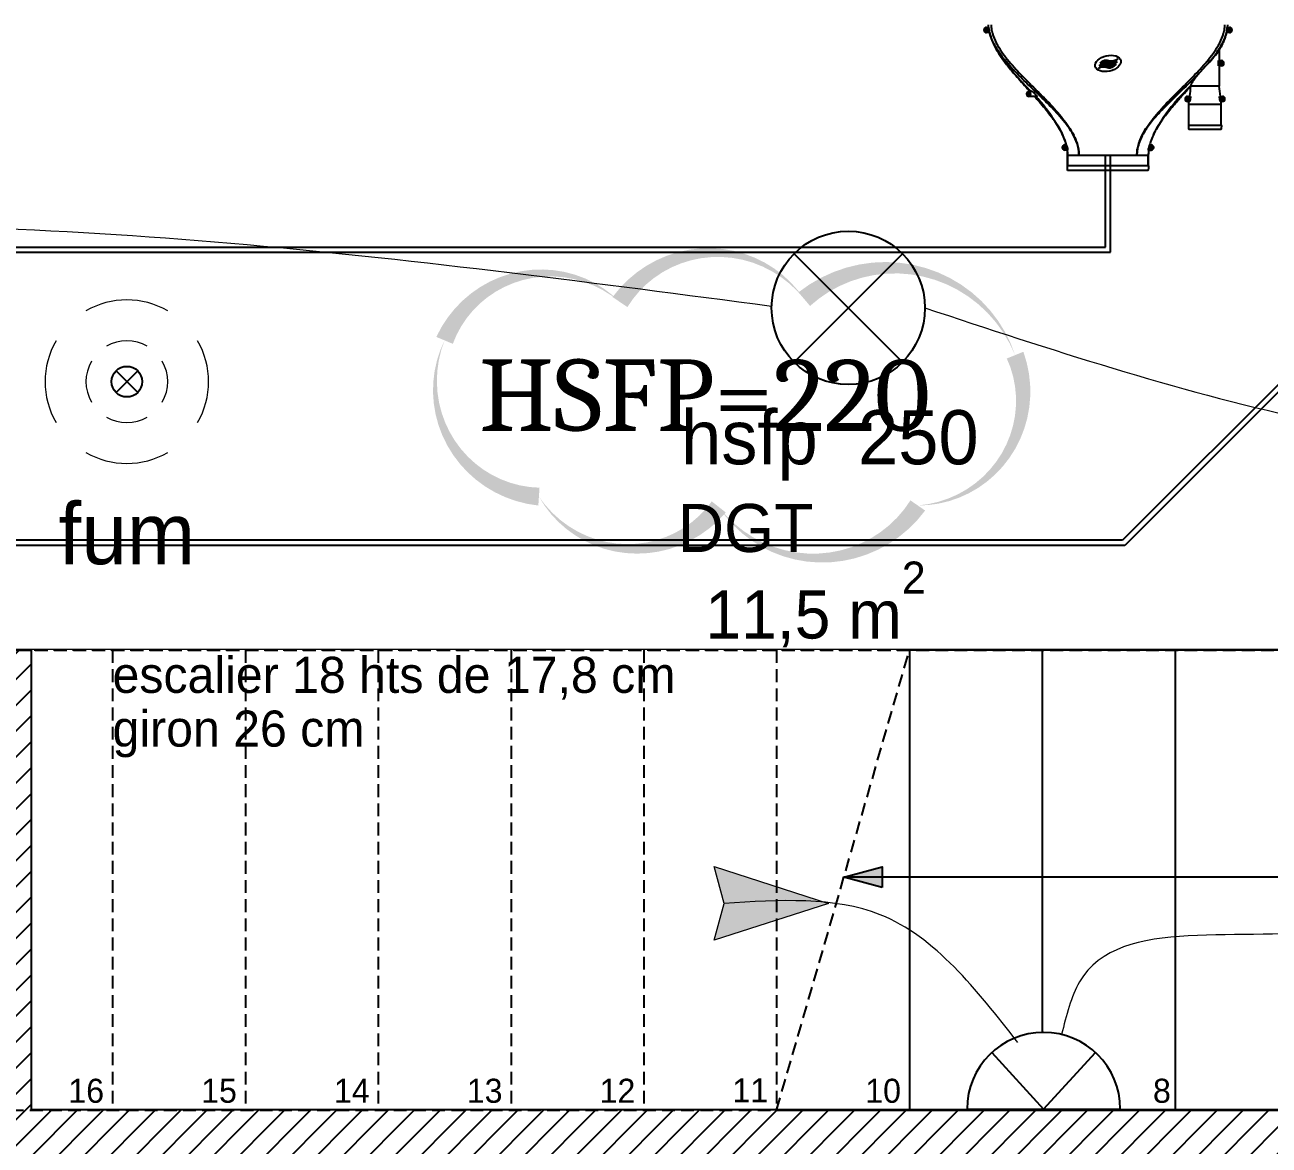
# Model space of a CAD drawing. Header units: centimetres. Extents: x 2648 to 12729, y 1890 to 6224.
# Drawn here: x 5628.7 to 5872.3, y 4293.4 to 4512.6 of the extents above; entities that cross this region are included whole.
import ezdxf

# ---------------------------------------------------------------- set-up
doc = ezdxf.new("R2010")
doc.units = ezdxf.units.CM
doc.linetypes.add('Style de ligne -13', pattern=[0.147638, 0.098425, -0.049213])
for name, color, linetype in [('B amÈnagement intÈrieur_Hatch', 252, 'Continuous'), ('B aménagement intérieur', 252, 'Continuous'), ('B Faux plafonds', 9, 'Continuous'), ('B GÈnÈral_Hatch', 252, 'Continuous'), ('B Général', 252, 'Continuous'), ('C ANNOTATIONS-prestations', 252, 'Continuous'), ('C ANNOTATIONS-texte', 252, 'Continuous'), ('C ANNOTATIONS-texte surfaces', 252, 'Continuous'), ('D SURFACES-shab', 252, 'Continuous'), ('prlm-MOD', 64, 'Continuous')]:
    doc.layers.add(name, color=color, linetype=linetype)
for name, color, linetype, lineweight in [('prlm-CHAUFF', 4, 'Continuous', 25), ('prlm-ELEC-CFO', 10, 'Continuous', 25), ('prlm-ELEC-SSI', 6, 'Continuous', 25)]:
    doc.layers.add(name, color=color, linetype=linetype, lineweight=lineweight)
doc.styles.add('Eurostile', font='Eurosti.TTF')
doc.styles.add('prlm-elec-ssi', font='comic.ttf', dxfattribs={"height": 12})
doc.styles.add('prlm-mod', font='cambriaz.ttf', dxfattribs={"height": 18})
pattern_1 = [(45, (0, 0), (2.4253472, -2.6458333), [])]

# ---------------------------------------------------------------- blocks, each defined once
blk = doc.blocks.new('A 80.Groupe-7-1')
at = {"layer": 'B amÈnagement intÈrieur_Hatch', "linetype": 'Continuous'}
blk.add_hatch(color=250, dxfattribs=at).paths.add_polyline_path([(5796.55, 4343.82), (5789.05, 4345.83), (5796.55, 4347.84)])
at = {"layer": 'B aménagement intérieur', "linetype": 'Style de ligne -13', "ltscale": 25.4}
for p, q in [((5645.89, 4390.26), (5645.89, 4300.26)), ((5671.89, 4390.26), (5671.89, 4300.26)), ((5697.89, 4390.26), (5697.89, 4300.26)), ((5723.89, 4390.26), (5723.89, 4300.26)), ((5749.89, 4390.26), (5749.89, 4300.26)), ((5775.89, 4390.26), (5775.89, 4300.26))]:
    blk.add_line(p, q, dxfattribs=at)
at = {"layer": 'B aménagement intérieur', "linetype": 'Continuous'}
for p, q in [((5801.89, 4390.26), (5801.89, 4300.26)), ((5827.89, 4390.26), (5827.89, 4300.26)), ((5853.89, 4390.26), (5853.89, 4300.26))]:
    blk.add_line(p, q, dxfattribs=at)
at = {"layer": 'B aménagement intérieur', "linetype": 'Style de ligne -13', "ltscale": 25.4, "flags": 128}
blk.add_lwpolyline([(5775.89, 4300.26), (5801.89, 4390.26), (5593.89, 4390.26), (5593.89, 4300.26)], close=True, dxfattribs=at)
at = {"layer": 'B aménagement intérieur', "linetype": 'Continuous', "flags": 128}
for points in [[(5775.89, 4300.26), (6021.89, 4300.26), (6021.89, 4390.26), (5801.89, 4390.26)], [(5976.89, 4390.39), (5976.89, 4345.83), (5789.05, 4345.83)]]:
    blk.add_lwpolyline(points, dxfattribs=at)
blk.add_lwpolyline([(5796.55, 4343.82), (5789.05, 4345.83), (5796.55, 4347.84)], close=True, dxfattribs=at)
at = {"layer": 'C ANNOTATIONS-prestations', "attachment_point": 1, "line_spacing_factor": 0.894142, "style": 'Eurostile'}
for s, insert, char_height in [('16', (5637.23, 4306.38), 4.706), ('15', (5663.23, 4306.38), 4.706), ('14', (5689.23, 4306.38), 4.706), ('13', (5715.23, 4306.38), 4.706), ('12', (5741.23, 4306.38), 4.706), ('11', (5767.23, 4306.45), 4.706), ('10', (5793.23, 4306.38), 4.706), ('9', (5823.56, 4306.38), 4.71), ('8', (5849.56, 4306.38), 4.71)]:
    blk.add_mtext(s, dxfattribs=dict(at, insert=insert, char_height=char_height))
blk = doc.blocks.new('A 80.Groupe-8-1')
at = {"layer": 'D SURFACES-shab', "lineweight": 18, "flags": 128}
blk.add_lwpolyline([(5623.89, 4390.38), (5611.96, 4390.26), (5611.96, 4300.26), (5448.02, 4300.26), (5448.02, 4398.4), (5207.46, 4398.4), (5207.46, 4516.33), (6021.89, 4516.33), (6021.89, 4390.38)], close=True, dxfattribs=at)
at = {"layer": 'B aménagement intérieur'}
blk.add_blockref('A 80.Groupe-7-1', (0, 0), dxfattribs=at)
at = {"layer": 'C ANNOTATIONS-prestations', "insert": (5645.89, 4388.96), "char_height": 7.059, "width": 140.2655, "attachment_point": 1, "line_spacing_factor": 0.894142, "style": 'Eurostile'}
blk.add_mtext('escalier 18 hts de 17,8 cm\\Pgiron 26 cm\\P', dxfattribs=at)
at = {"layer": 'C ANNOTATIONS-texte', "insert": (5769.79, 4409.34), "char_height": 9.412, "attachment_point": 8, "line_spacing_factor": 0.894142, "style": 'Eurostile'}
blk.add_mtext('DGT', dxfattribs=at)
at = {"layer": 'C ANNOTATIONS-texte surfaces', "insert": (5783.49, 4407.6), "char_height": 9.412, "attachment_point": 2, "line_spacing_factor": 0.894142, "style": 'Eurostile'}
blk.add_mtext('11,5 m{\\H0.6667x;\\S2^ ;}', dxfattribs=at)
blk = doc.blocks.new('xi.FUM')
at = {"color": 0}
blk.add_wipeout([(-10.61, -10.61), (-15, 0), (-10.61, 10.61), (0, 15), (10.61, 10.61), (15, 0), (10.61, -10.61), (0, -15)], dxfattribs=at).dxf.layer = 'prlm-ELEC-SSI'
at = {"layer": 'prlm-ELEC-SSI', "color": 0}
for points in [[(-2.12, 2.12), (2.12, -2.12)], [(2.12, 2.12), (-2.12, -2.12)]]:
    blk.add_lwpolyline(points, dxfattribs=at)
blk.add_circle((0, 0), 3, dxfattribs=at)
at = {"layer": 'prlm-ELEC-SSI', "color": 0, "lineweight": 13}
for radius, start, end in [(16, 60, 120), (16, 150, 210), (8, 60, 120), (16, 330, 30), (8, 150, 210), (8, 330, 30), (8, 240, 300), (16, 240, 300)]:
    blk.add_arc((0, 0), radius, start, end, dxfattribs=at)
blk = doc.blocks.new('xi.PTCE')
at = {"layer": 'prlm-ELEC-CFO', "color": 0}
for points in [[(-10.61, 10.61), (10.61, -10.61)], [(10.61, 10.61), (-10.61, -10.61)]]:
    blk.add_lwpolyline(points, dxfattribs=at)
at = {"layer": 'prlm-ELEC-CFO', "color": 0, "linetype": 'ByBlock'}
blk.add_circle((0, 0), 15, dxfattribs=at)
blk = doc.blocks.new('xi.fl')
at = {"layer": 'prlm-ELEC-CFO'}
blk.add_hatch(color=0, dxfattribs=at).paths.add_polyline_path([(20.38, 0), (-1.98, -7.2), (0, 0), (-1.98, 7.2)])
at = {"layer": 'prlm-ELEC-CFO', "color": 0, "lineweight": 5}
blk.add_lwpolyline([(20.38, 0), (-1.98, -7.2), (0, 0), (-1.98, 7.2)], close=True, dxfattribs=at)
blk = doc.blocks.new('xi.ECAP')
at = {"color": 0}
blk.add_wipeout([(-15, 0), (-10.13, 11.06), (0, 15), (10.13, 11.06), (15, 0)], dxfattribs=at).dxf.layer = 'prlm-ELEC-CFO'
at = {"layer": 'prlm-ELEC-CFO', "color": 0, "linetype": 'ByBlock', "lineweight": -2, "flags": 128}
blk.add_lwpolyline([(15, 0, 1), (-15, 0)], format="xyb", close=True, dxfattribs=at)
at = {"layer": 'prlm-ELEC-CFO', "color": 0}
blk.add_lwpolyline([(-10.13, 11.06), (0, 0), (10.13, 11.06)], dxfattribs=at)

msp = doc.modelspace()

# ---------------------------------------------------------------- hatches: boundary and pattern name
at = {"layer": 'B GÈnÈral_Hatch', "linetype": 'Continuous'}
h = msp.add_hatch(dxfattribs=at)
h.set_pattern_fill('50_BETON', color=256, style=0, pattern_type=2)
h.set_pattern_definition(pattern_1)
h.paths.add_polyline_path([(5611.965, 4152.389), (5629.965, 4152.389), (5629.965, 4390.262), (5611.965, 4390.262)])
h = msp.add_hatch(dxfattribs=at)
h.set_pattern_fill('50_BETON', color=256, style=0, pattern_type=2)
h.set_pattern_definition(pattern_1)
h.paths.add_polyline_path([(6191.888, 4300.333), (5629.965, 4300.333), (5629.965, 4282.333), (6191.888, 4282.333)])

# ---------------------------------------------------------------- linework, layer by layer
at = {"layer": 'B Faux plafonds', "linetype": 'Style de ligne -13', "ltscale": 25.4, "flags": 128}
msp.add_lwpolyline([(5611.965, 4300.262), (5611.965, 4390.262), (6021.888, 4390.262), (6021.888, 4516.347), (5207.383, 4516.347), (5207.383, 4300.262)], close=True, dxfattribs=at)
at = {"layer": 'B Général', "linetype": 'Continuous'}
for p, q in [((5611.965, 4390.262), (5629.965, 4390.262)), ((5629.965, 4390.262), (5629.965, 4300.333)), ((5629.965, 4300.333), (6191.888, 4300.333))]:
    msp.add_line(p, q, dxfattribs=at)
at = {"layer": 'B Général', "linetype": 'Continuous', "lineweight": 18}
for p, q in [((5629.965, 4390.262), (5629.965, 4300.333)), ((5629.965, 4300.333), (6191.888, 4300.333))]:
    msp.add_line(p, q, dxfattribs=at)
at = {"layer": 'prlm-CHAUFF', "ltscale": 50}
for p, q in [((5816.792, 4511.589), (5816.792, 4511.689)), ((5816.792, 4511.689), (5816.898, 4511.689)), ((5816.898, 4511.589), (5816.792, 4511.589)), ((5816.898, 4511.795), (5816.998, 4511.795)), ((5816.898, 4511.689), (5816.898, 4511.795)), ((5816.898, 4511.483), (5816.898, 4511.589)), ((5816.998, 4511.483), (5816.898, 4511.483)), ((5816.948, 4512.139), (5817.391, 4512.139)), ((5817.561, 4511.139), (5816.948, 4511.139)), ((5816.998, 4511.795), (5816.998, 4511.689)), ((5816.998, 4511.689), (5817.104, 4511.689)), ((5816.998, 4511.589), (5816.998, 4511.483)), ((5817.104, 4511.589), (5816.998, 4511.589)), ((5817.104, 4511.689), (5817.104, 4511.589)), ((5817.386, 4512.222), (5817.39, 4512.139)), ((5864.548, 4511.139), (5863.935, 4511.139)), ((5864.11, 4512.222), (5864.105, 4512.139)), ((5864.105, 4512.139), (5864.548, 4512.139)), ((5864.392, 4511.589), (5864.392, 4511.689)), ((5864.392, 4511.689), (5864.498, 4511.689)), ((5864.498, 4511.589), (5864.392, 4511.589)), ((5864.498, 4511.795), (5864.598, 4511.795)), ((5864.498, 4511.689), (5864.498, 4511.795)), ((5864.498, 4511.483), (5864.498, 4511.589)), ((5864.598, 4511.483), (5864.498, 4511.483)), ((5864.598, 4511.795), (5864.598, 4511.689)), ((5864.598, 4511.689), (5864.704, 4511.689)), ((5864.598, 4511.589), (5864.598, 4511.483)), ((5864.704, 4511.589), (5864.598, 4511.589)), ((5864.704, 4511.689), (5864.704, 4511.589)), ((5862.548, 4507.761), (5862.548, 4505.639)), ((5862.548, 4507.761), (5862.548, 4505.639)), ((5862.398, 4504.639), (5862.398, 4505.639)), ((5862.398, 4505.639), (5862.948, 4505.639)), ((5862.948, 4504.639), (5862.398, 4504.639)), ((5862.548, 4504.639), (5862.548, 4500.639)), ((5862.548, 4504.639), (5862.548, 4500.639)), ((5862.792, 4505.089), (5862.792, 4505.189)), ((5862.792, 4505.189), (5862.898, 4505.189)), ((5862.898, 4505.089), (5862.792, 4505.089)), ((5862.898, 4505.295), (5862.998, 4505.295)), ((5862.898, 4505.189), (5862.898, 4505.295)), ((5862.898, 4504.983), (5862.898, 4505.089)), ((5862.998, 4504.983), (5862.898, 4504.983)), ((5862.998, 4505.295), (5862.998, 4505.189)), ((5862.998, 4505.189), (5863.104, 4505.189)), ((5862.998, 4505.089), (5862.998, 4504.983)), ((5863.104, 4505.089), (5862.998, 4505.089)), ((5863.104, 4505.189), (5863.104, 4505.089)), ((5825.151, 4499.089), (5825.151, 4499.189)), ((5825.151, 4499.189), (5825.257, 4499.189)), ((5825.257, 4499.089), (5825.151, 4499.089)), ((5825.257, 4499.295), (5825.357, 4499.295)), ((5825.257, 4499.189), (5825.257, 4499.295)), ((5825.257, 4498.983), (5825.257, 4499.089)), ((5825.357, 4498.983), (5825.257, 4498.983)), ((5825.307, 4499.639), (5825.921, 4499.639)), ((5825.357, 4499.295), (5825.357, 4499.189)), ((5825.357, 4499.189), (5825.463, 4499.189)), ((5825.357, 4499.089), (5825.357, 4498.983)), ((5825.463, 4499.089), (5825.357, 4499.089)), ((5825.463, 4499.189), (5825.463, 4499.089)), ((5825.921, 4499.639), (5826.923, 4498.639)), ((5856.948, 4500.796), (5854.878, 4498.639)), ((5854.878, 4498.639), (5856.948, 4500.796)), ((5856.948, 4500.796), (5856.948, 4500.639)), ((5856.948, 4500.796), (5856.948, 4500.639)), ((5862.548, 4500.639), (5856.948, 4500.639)), ((5826.923, 4498.639), (5825.307, 4498.639)), ((5856.192, 4498.089), (5856.192, 4498.189)), ((5856.192, 4498.189), (5856.298, 4498.189)), ((5856.298, 4498.089), (5856.192, 4498.089)), ((5856.298, 4498.295), (5856.398, 4498.295)), ((5856.298, 4498.189), (5856.298, 4498.295)), ((5856.298, 4497.983), (5856.298, 4498.089)), ((5856.398, 4497.983), (5856.298, 4497.983)), ((5856.348, 4498.639), (5856.898, 4498.639)), ((5856.781, 4497.639), (5856.348, 4497.639)), ((5856.398, 4498.295), (5856.398, 4498.189)), ((5856.398, 4498.189), (5856.504, 4498.189)), ((5856.398, 4498.089), (5856.398, 4497.983)), ((5856.504, 4498.089), (5856.398, 4498.089)), ((5856.504, 4498.189), (5856.504, 4498.089)), ((5856.598, 4497.139), (5862.898, 4497.139)), ((5856.598, 4493.039), (5856.598, 4497.139)), ((5856.598, 4493.039), (5856.598, 4497.139)), ((5856.898, 4498.584), (5856.781, 4497.639)), ((5856.898, 4498.639), (5856.898, 4498.584)), ((5862.598, 4498.584), (5862.598, 4498.639)), ((5862.598, 4498.639), (5863.148, 4498.639)), ((5862.715, 4497.639), (5862.598, 4498.584)), ((5863.148, 4497.639), (5862.715, 4497.639)), ((5862.898, 4493.039), (5862.898, 4497.139)), ((5862.898, 4493.039), (5862.898, 4497.139)), ((5862.992, 4498.089), (5862.992, 4498.189)), ((5862.992, 4498.189), (5863.098, 4498.189)), ((5863.098, 4498.089), (5862.992, 4498.089)), ((5863.098, 4498.295), (5863.198, 4498.295)), ((5863.098, 4498.189), (5863.098, 4498.295)), ((5863.098, 4497.983), (5863.098, 4498.089)), ((5863.198, 4497.983), (5863.098, 4497.983)), ((5863.198, 4498.295), (5863.198, 4498.189)), ((5863.198, 4498.189), (5863.304, 4498.189)), ((5863.304, 4498.089), (5863.198, 4498.089)), ((5863.198, 4498.089), (5863.198, 4497.983)), ((5863.304, 4498.189), (5863.304, 4498.089)), ((5831.342, 4492.16), (5831.367, 4492.16)), ((5831.63, 4491.62), (5831.661, 4491.62)), ((5850.153, 4492.16), (5850.153, 4492.16)), ((5856.498, 4493.039), (5862.998, 4493.039)), ((5862.898, 4492.139), (5856.598, 4492.139)), ((5832.29, 4489.139), (5832.59, 4489.139)), ((5832.59, 4489.139), (5832.794, 4488.459)), ((5848.906, 4489.139), (5848.702, 4488.459)), ((5849.206, 4489.139), (5848.906, 4489.139)), ((5832.133, 4488.689), (5832.24, 4488.689)), ((5832.133, 4488.589), (5832.133, 4488.689)), ((5832.24, 4488.589), (5832.133, 4488.589)), ((5832.24, 4488.795), (5832.34, 4488.795)), ((5832.24, 4488.689), (5832.24, 4488.795)), ((5832.24, 4488.483), (5832.24, 4488.589)), ((5832.34, 4488.483), (5832.24, 4488.483)), ((5832.843, 4488.139), (5832.29, 4488.139)), ((5832.34, 4488.795), (5832.34, 4488.689)), ((5832.34, 4488.689), (5832.446, 4488.689)), ((5832.446, 4488.589), (5832.34, 4488.589)), ((5832.34, 4488.589), (5832.34, 4488.483)), ((5832.446, 4488.689), (5832.446, 4488.589)), ((5832.794, 4488.459), (5832.843, 4488.139)), ((5832.848, 4487.139), (5835.077, 4487.139)), ((5832.848, 4485.039), (5832.848, 4487.139)), ((5832.848, 4487.139), (5832.848, 4485.039)), ((5835.077, 4487.139), (5846.419, 4487.139)), ((5840.248, 4469.165), (5840.248, 4487.139)), ((5841.248, 4468.165), (5841.248, 4487.139)), ((5846.419, 4487.139), (5848.648, 4487.139)), ((5848.648, 4485.039), (5848.648, 4487.139)), ((5848.648, 4487.139), (5848.648, 4485.039)), ((5848.652, 4488.139), (5848.702, 4488.459)), ((5848.652, 4488.139), (5849.206, 4488.139)), ((5849.05, 4488.689), (5849.156, 4488.689)), ((5849.05, 4488.589), (5849.05, 4488.689)), ((5849.156, 4488.589), (5849.05, 4488.589)), ((5849.156, 4488.795), (5849.256, 4488.795)), ((5849.156, 4488.689), (5849.156, 4488.795)), ((5849.156, 4488.483), (5849.156, 4488.589)), ((5849.256, 4488.483), (5849.156, 4488.483)), ((5849.256, 4488.795), (5849.256, 4488.689)), ((5849.256, 4488.689), (5849.362, 4488.689)), ((5849.362, 4488.589), (5849.256, 4488.589)), ((5849.256, 4488.589), (5849.256, 4488.483)), ((5849.362, 4488.689), (5849.362, 4488.589)), ((5848.748, 4485.039), (5832.748, 4485.039)), ((5848.648, 4484.139), (5832.848, 4484.139)), ((5553.976, 4469.165), (5840.248, 4469.165)), ((5554.976, 4468.165), (5841.248, 4468.165)), ((5898.876, 4467.038), (5843.61, 4411.771)), ((5899.29, 4466.038), (5844.024, 4410.771))]:
    msp.add_line(p, q, dxfattribs=at)
for centre, radius in [((5816.948, 4511.639), 0.3), ((5816.948, 4511.639), 0.25), ((5864.548, 4511.639), 0.3), ((5864.548, 4511.639), 0.25), ((5862.948, 4505.139), 0.3), ((5862.948, 4505.139), 0.25), ((5825.307, 4499.139), 0.3), ((5825.307, 4499.139), 0.25), ((5856.348, 4498.139), 0.3), ((5856.348, 4498.139), 0.25), ((5863.148, 4498.139), 0.3), ((5863.148, 4498.139), 0.25), ((5832.29, 4488.639), 0.3), ((5849.206, 4488.639), 0.3), ((5832.29, 4488.639), 0.25), ((5849.206, 4488.639), 0.25)]:
    msp.add_circle(centre, radius, dxfattribs=at)
for centre, radius, start, end in [((5816.948, 4511.639), 0.5, 90, 270), ((5852.161, 4513.999), 12.115, 343.72632, 346.38523), ((5864.548, 4511.639), 0.5, 270, 90), ((5843.231, 4521.413), 23.654, 316.40993, 324.75012), ((5885.491, 4480.592), 35.103, 135.71113, 139.52651), ((5862.948, 4505.139), 0.5, 270, 90), ((5825.307, 4499.139), 0.5, 90, 270), ((5818.237, 4490.537), 11.657, 39.57553, 44.02992), ((5817.985, 4490.312), 11.994, 39.6381, 43.96738), ((5797.613, 4472.576), 39.002, 32.5506, 40.61129), ((5797.614, 4472.577), 39.001, 30.13992, 40.61135), ((5883.882, 4472.576), 39.002, 139.38871, 149.85996), ((5883.882, 4472.577), 39.001, 139.38866, 149.86009), ((5863.259, 4490.537), 11.657, 135.97007, 140.42447), ((5863.51, 4490.312), 11.994, 136.03261, 140.36189), ((5856.348, 4498.139), 0.5, 90, 270), ((5863.148, 4498.139), 0.5, 270, 90), ((5819.643, 4485.658), 13.428, 12.99541, 36.08235), ((5813.83, 4482.472), 20.014, 27.2018, 28.95181), ((5821.592, 4486.314), 11.354, 14.41062, 27.86258), ((5860.263, 4486.169), 11.739, 152.3321, 165.44097), ((5859.903, 4486.314), 11.354, 152.13741, 165.69294), ((5867.666, 4482.472), 20.014, 151.04826, 152.79827), ((5867.666, 4482.472), 20.014, 151.04819, 152.79819), ((5858.484, 4492.804), 2, 173.25588, 199.4245), ((5858.484, 4492.804), 2, 173.25588, 199.4245), ((5861.012, 4492.804), 2, 340.5755, 6.74412), ((5861.012, 4492.804), 2, 340.5755, 6.74412), ((5832.29, 4488.639), 0.5, 90, 270), ((5849.206, 4488.639), 0.5, 270, 90), ((5825.025, 4487.129), 7.822, 0.07356, 7.42371), ((5825.08, 4487.131), 7.768, 0.05773, 7.45436), ((5825.636, 4487.149), 7.248, 359.9215, 7.83817), ((5856.47, 4487.129), 7.822, 172.57629, 179.92645), ((5856.416, 4487.131), 7.768, 172.54564, 179.94227), ((5855.816, 4487.153), 7.169, 173.90527, 180.11567), ((5855.816, 4487.153), 7.169, 172.09231, 173.54484), ((5834.734, 4484.804), 2, 173.25588, 199.4245), ((5834.734, 4484.804), 2, 173.25587, 199.42451), ((5846.762, 4484.804), 2, 340.5755, 6.74412), ((5846.762, 4484.804), 2, 340.57549, 6.74413)]:
    msp.add_arc(centre, radius, start, end, dxfattribs=at)
msp.add_ellipse((5840.748, 4505.091), major_axis=(-2.491, -0.574), ratio=0.6007751, dxfattribs=at)
for points, knots in [([(5835.077, 4487.139), (5835.076, 4487.311), (5835.07, 4487.482), (5835.043, 4487.825), (5835.022, 4487.995), (5834.943, 4488.504), (5834.865, 4488.838), (5834.668, 4489.496), (5834.55, 4489.817), (5834.282, 4490.447), (5834.131, 4490.756), (5833.65, 4491.654), (5833.287, 4492.217), (5832.514, 4493.301), (5832.102, 4493.822), (5830.82, 4495.342), (5829.903, 4496.302), (5828.024, 4498.183), (5827.061, 4499.103), (5825.14, 4500.947), (5824.181, 4501.872), (5822.316, 4503.77), (5821.411, 4504.742), (5820.157, 4506.283), (5819.757, 4506.812), (5819.197, 4507.637), (5819.017, 4507.917), (5818.674, 4508.492), (5818.51, 4508.788), (5818.059, 4509.688), (5817.809, 4510.304), (5817.542, 4511.265), (5817.471, 4511.591), (5817.388, 4512.159), (5817.365, 4512.399), (5817.355, 4512.639)], [0, 0, 0, 0, 0.015625, 0.015625, 0.03125, 0.03125, 0.0625, 0.0625, 0.09375, 0.09375, 0.125, 0.125, 0.1875, 0.1875, 0.25, 0.25, 0.375, 0.375, 0.5, 0.5, 0.625, 0.625, 0.75, 0.75, 0.8125, 0.8125, 0.84375, 0.84375, 0.875, 0.875, 0.9375, 0.9375, 0.96875, 0.96875, 0.99080463, 0.99080463, 0.99080463, 0.99080463]), ([(5817.558, 4511.139), (5817.624, 4510.851), (5817.704, 4510.566), (5817.889, 4510), (5817.994, 4509.719), (5818.337, 4508.895), (5818.603, 4508.367), (5819.187, 4507.34), (5819.505, 4506.842), (5820.178, 4505.866), (5820.534, 4505.389), (5821.636, 4503.99), (5822.415, 4503.098), (5824.014, 4501.349), (5824.834, 4500.493), (5825.656, 4499.639)], [0, 0, 0, 0, 0.0625, 0.0625, 0.125, 0.125, 0.25, 0.25, 0.375, 0.375, 0.5, 0.5, 0.75, 0.75, 1, 1, 1, 1]), ([(5817.855, 4512.639), (5817.866, 4512.402), (5817.89, 4512.166), (5817.976, 4511.605), (5818.049, 4511.282), (5818.322, 4510.334), (5818.576, 4509.725), (5819.032, 4508.836), (5819.195, 4508.545), (5819.538, 4507.979), (5819.717, 4507.702), (5820.274, 4506.887), (5820.671, 4506.364), (5821.909, 4504.834), (5822.799, 4503.866), (5824.626, 4501.966), (5825.563, 4501.038), (5827.432, 4499.178), (5828.365, 4498.248), (5830.177, 4496.342), (5831.057, 4495.368), (5832.28, 4493.828), (5832.672, 4493.301), (5833.404, 4492.205), (5833.746, 4491.637), (5834.198, 4490.735), (5834.339, 4490.425), (5834.589, 4489.796), (5834.699, 4489.475), (5834.881, 4488.821), (5834.953, 4488.489), (5835.027, 4487.985), (5835.045, 4487.816), (5835.071, 4487.477), (5835.076, 4487.307), (5835.077, 4487.139)], [0.00928076, 0.00928076, 0.00928076, 0.00928076, 0.03125, 0.03125, 0.0625, 0.0625, 0.125, 0.125, 0.15625, 0.15625, 0.1875, 0.1875, 0.25, 0.25, 0.375, 0.375, 0.5, 0.5, 0.625, 0.625, 0.75, 0.75, 0.8125, 0.8125, 0.875, 0.875, 0.90625, 0.90625, 0.9375, 0.9375, 0.96875, 0.96875, 0.984375, 0.984375, 1, 1, 1, 1]), ([(5846.419, 4487.139), (5846.42, 4487.309), (5846.425, 4487.479), (5846.451, 4487.818), (5846.469, 4487.987), (5846.543, 4488.491), (5846.615, 4488.823), (5846.798, 4489.477), (5846.907, 4489.797), (5847.157, 4490.426), (5847.298, 4490.737), (5847.75, 4491.638), (5848.092, 4492.206), (5848.825, 4493.301), (5849.216, 4493.828), (5850.439, 4495.369), (5851.319, 4496.343), (5853.131, 4498.248), (5854.064, 4499.179), (5855.933, 4501.038), (5856.87, 4501.966), (5858.697, 4503.866), (5859.587, 4504.835), (5860.825, 4506.364), (5861.222, 4506.887), (5861.779, 4507.702), (5861.958, 4507.979), (5862.301, 4508.545), (5862.464, 4508.836), (5862.92, 4509.725), (5863.174, 4510.334), (5863.447, 4511.282), (5863.52, 4511.605), (5863.606, 4512.166), (5863.63, 4512.402), (5863.641, 4512.639)], [0, 0, 0, 0, 0.015625, 0.015625, 0.03125, 0.03125, 0.0625, 0.0625, 0.09375, 0.09375, 0.125, 0.125, 0.1875, 0.1875, 0.25, 0.25, 0.375, 0.375, 0.5, 0.5, 0.625, 0.625, 0.75, 0.75, 0.8125, 0.8125, 0.84375, 0.84375, 0.875, 0.875, 0.9375, 0.9375, 0.96875, 0.96875, 0.99071887, 0.99071887, 0.99071887, 0.99071887]), ([(5864.141, 4512.639), (5864.129, 4512.362), (5864.1, 4512.086), (5863.997, 4511.447), (5863.911, 4511.088), (5863.589, 4510.031), (5863.289, 4509.354), (5862.574, 4508.041), (5862.169, 4507.423), (5861.304, 4506.233), (5860.843, 4505.661), (5860.363, 4505.104)], [0.03316313, 0.03316313, 0.03316313, 0.03316313, 0.125, 0.125, 0.25, 0.25, 0.5, 0.5, 0.75, 0.75, 1, 1, 1, 1]), ([(5863.938, 4511.139), (5863.87, 4510.842), (5863.787, 4510.548), (5863.643, 4510.112), (5863.592, 4509.966), (5863.483, 4509.678), (5863.426, 4509.536), (5863.248, 4509.112), (5863.119, 4508.836), (5862.845, 4508.292), (5862.7, 4508.024), (5862.548, 4507.761)], [0, 0, 0, 0, 0.25, 0.25, 0.375, 0.375, 0.5, 0.5, 0.75, 0.75, 1, 1, 1, 1]), ([(5862.548, 4507.761), (5862.709, 4508.04), (5862.862, 4508.324), (5863.149, 4508.899), (5863.284, 4509.191), (5863.529, 4509.786), (5863.64, 4510.09), (5863.759, 4510.469), (5863.78, 4510.539), (5863.8, 4510.609)], [0, 0, 0, 0, 0.25, 0.25, 0.5, 0.5, 0.75, 0.75, 0.80624293, 0.80624293, 0.80624293, 0.80624293]), ([(5819.347, 4507.093), (5819.45, 4506.93), (5819.77, 4506.436), (5820.342, 4505.622), (5821.082, 4504.653), (5821.871, 4503.682), (5822.794, 4502.601), (5823.845, 4501.417), (5824.772, 4500.397), (5825.312, 4499.804), (5825.461, 4499.639)], [0.16942225, 0.16942225, 0.16942225, 0.16942225, 0.19060013, 0.2339285, 0.2787061, 0.32470189, 0.37164236, 0.43517089, 0.4991397, 0.52356497, 0.52356497, 0.52356497, 0.52356497]), ([(5842.684, 4506.011), (5841.961, 4505.293), (5841.586, 4505.198), (5841.197, 4505.239), (5840.585, 4505.304), (5839.939, 4505.707), (5839.204, 4505.131)], [0, 0, 0, 0, 0.3890747, 0.3890747, 0.3890747, 1, 1, 1, 1]), ([(5842.373, 4504.967), (5841.65, 4504.249), (5841.275, 4504.153), (5840.886, 4504.195), (5840.274, 4504.26), (5839.628, 4504.663), (5838.893, 4504.086)], [0, 0, 0, 0, 0.3890747, 0.3890747, 0.3890747, 1, 1, 1, 1]), ([(5858.788, 4503.377), (5857.593, 4502.131), (5856.342, 4500.934), (5853.847, 4498.539), (5852.598, 4497.342), (5850.816, 4495.468), (5850.238, 4494.831), (5849.136, 4493.506), (5848.613, 4492.821), (5847.904, 4491.727), (5847.68, 4491.351), (5847.269, 4490.569), (5847.082, 4490.162), (5846.769, 4489.331), (5846.641, 4488.902), (5846.51, 4488.247), (5846.476, 4488.026), (5846.442, 4487.694), (5846.433, 4487.582), (5846.422, 4487.36), (5846.42, 4487.249), (5846.419, 4487.139)], [0, 0, 0, 0, 0.25, 0.25, 0.5, 0.5, 0.625, 0.625, 0.75, 0.75, 0.8125, 0.8125, 0.875, 0.875, 0.9375, 0.9375, 0.96875, 0.96875, 0.984375, 0.984375, 1, 1, 1, 1]), ([(5858.788, 4503.377), (5858.557, 4503.114), (5858.332, 4502.849), (5857.919, 4502.338), (5857.728, 4502.089), (5857.385, 4501.611), (5857.238, 4501.389), (5857.073, 4501.105), (5857.028, 4501.021), (5856.966, 4500.882), (5856.948, 4500.828), (5856.948, 4500.796)], [0, 0, 0, 0, 0.25, 0.25, 0.5, 0.5, 0.75, 0.75, 0.875, 0.875, 1, 1, 1, 1]), ([(5849.65, 4491.18), (5849.808, 4491.517), (5850.179, 4492.228), (5850.825, 4493.285), (5851.578, 4494.371), (5852.403, 4495.455), (5853.286, 4496.535), (5854.398, 4497.826), (5855.61, 4499.178), (5856.556, 4500.206), (5856.95, 4500.643)], [0.15680816, 0.15680816, 0.15680816, 0.15680816, 0.23054182, 0.31498735, 0.4025619, 0.49293853, 0.58568769, 0.68035512, 0.83177458, 0.95095777, 0.95095777, 0.95095777, 0.95095777]), ([(5826.365, 4498.64), (5826.687, 4498.281), (5827.383, 4497.498), (5828.422, 4496.285), (5829.371, 4495.102), (5830.167, 4494.021), (5830.82, 4493.05), (5831.377, 4492.115), (5831.698, 4491.493), (5831.835, 4491.203)], [0.57305924, 0.57305924, 0.57305924, 0.57305924, 0.626259, 0.6884084, 0.74897183, 0.79308272, 0.83589876, 0.87731985, 0.91237468, 0.91237468, 0.91237468, 0.91237468])]:
    msp.add_open_spline(points, degree=3, knots=knots, dxfattribs=at)
for points in [[(5817.391, 4512.139), (5817.427, 4511.802), (5817.484, 4511.469), (5817.561, 4511.139)], [(5863.935, 4511.139), (5864.012, 4511.469), (5864.069, 4511.802), (5864.105, 4512.139)], [(5839.204, 4505.131), (5840.028, 4506.068), (5840.678, 4505.661), (5841.293, 4505.596)], [(5841.293, 4505.596), (5841.686, 4505.554), (5842.065, 4505.651), (5842.684, 4506.011)], [(5838.893, 4504.086), (5839.717, 4505.023), (5840.367, 4504.617), (5840.982, 4504.551)], [(5839.049, 4504.597), (5839.873, 4505.534), (5840.523, 4505.128), (5841.137, 4505.062)], [(5841.042, 4504.706), (5840.43, 4504.771), (5839.783, 4505.174), (5839.049, 4504.597)], [(5840.982, 4504.551), (5841.375, 4504.509), (5841.754, 4504.607), (5842.373, 4504.967)], [(5842.529, 4505.478), (5841.806, 4504.76), (5841.431, 4504.664), (5841.042, 4504.706)], [(5841.137, 4505.062), (5841.53, 4505.021), (5841.909, 4505.118), (5842.529, 4505.478)], [(5856.736, 4498.639), (5856.834, 4499.305), (5856.948, 4499.972), (5856.948, 4500.639)], [(5856.736, 4498.639), (5856.834, 4499.305), (5856.948, 4499.972), (5856.948, 4500.639)], [(5862.76, 4498.639), (5862.662, 4499.305), (5862.548, 4499.972), (5862.548, 4500.639)], [(5862.76, 4498.639), (5862.662, 4499.305), (5862.548, 4499.972), (5862.548, 4500.639)], [(5856.598, 4497.139), (5856.598, 4497.306), (5856.605, 4497.472), (5856.617, 4497.639)], [(5856.598, 4497.139), (5856.598, 4497.306), (5856.605, 4497.472), (5856.617, 4497.639)], [(5862.898, 4497.139), (5862.898, 4497.306), (5862.891, 4497.472), (5862.879, 4497.639)], [(5862.898, 4497.139), (5862.898, 4497.306), (5862.891, 4497.472), (5862.879, 4497.639)]]:
    msp.add_open_spline(points, degree=3, dxfattribs=at)
at = {"layer": 'prlm-ELEC-CFO', "lineweight": 13}
for points in [[(5804.911, 4457.252), (5878.918, 4435.6), (6008.405, 4422.909)], [(6008.471, 4401.546), (5953.518, 4389.405), (5885.576, 4335.845), (5835.177, 4325.324), (5831.674, 4315.04)], [(5823.094, 4313.488), (5796.186, 4338.47), (5765.639, 4340.71)]]:
    msp.add_spline(points, degree=3, dxfattribs=at)
at = {"layer": 'prlm-MOD'}
msp.add_lwpolyline([(5781.3, 4458.967, 0, 3.5, 0.5205671), (5745.226, 4458.39, 0, 3.5, 0.5205671), (5745.226, 4458.39, 0, 3.5, 0.5205671), (5710.884, 4450.89, 0, 3.5, 0.5205671), (5710.884, 4450.89, 0, 3.5, 0.5205671), (5729.354, 4420.31, 0, 3.5, 0.5205671), (5729.354, 4420.31, 0, 3.5, 0.5205671), (5764.562, 4418.291, 0, 3.5, 0.5205671), (5764.562, 4418.291, 0, 3.5, 0.5205671), (5803.521, 4418.58, 0, 3.5, 0.5205671), (5803.521, 4418.58, 0, 3.5, 0.5205671), (5822.568, 4448.005, 0, 3.5, 0.5205671), (5822.568, 4448.005, 0, 3.5, 0.5205671)], format="xyseb", close=True, dxfattribs=at)

# ---------------------------------------------------------------- block references
at = {"layer": 'B aménagement intérieur'}
msp.add_blockref('A 80.Groupe-8-1', (0, 0), dxfattribs=at)
at = {"layer": 'prlm-ELEC-CFO'}
for name, p in [('xi.PTCE', (5789.911, 4457.252)), ('xi.fl', (5765.639, 4340.71))]:
    msp.add_blockref(name, p, dxfattribs=at)

# ---------------------------------------------------------------- texts
at = {"layer": 'C ANNOTATIONS-prestations', "insert": (5757.182, 4423.446), "char_height": 10.5885, "width": 211, "attachment_point": 7, "line_spacing_factor": 0.894142, "style": 'Eurostile'}
msp.add_mtext('hsfp{\\fEurostile|b0|i1|c0|p0;  }250', dxfattribs=at)
at = {"layer": 'prlm-MOD', "insert": (5717.651, 4447.166), "char_height": 14, "width": 1.3263, "attachment_point": 1, "style": 'prlm-mod'}
msp.add_mtext('HSFP=220', dxfattribs=at)

# ---------------------------------------------------------------- next in the draw order: block references
at = {"layer": 'prlm-ELEC-CFO'}
msp.add_blockref('xi.ECAP', (5828.159, 4300.457), dxfattribs=at)
at = {"layer": 'prlm-ELEC-SSI'}
msp.add_blockref('xi.FUM', (5648.689, 4442.811), dxfattribs=at)

# ---------------------------------------------------------------- next in the draw order: texts
at = {"layer": 'prlm-ELEC-SSI', "lineweight": 20, "insert": (5648.689, 4413.004), "char_height": 12, "attachment_point": 5, "line_spacing_factor": 0.8, "style": 'prlm-elec-ssi', "bg_fill": 3, "box_fill_scale": 1.1, "bg_fill_color": 256, "bg_fill_transparency": 0}
msp.add_mtext('fum', dxfattribs=at)

# ---------------------------------------------------------------- next in the draw order: linework, layer by layer
at = {"layer": 'prlm-CHAUFF', "ltscale": 50}
for p, q in [((5843.61, 4411.771), (5566.326, 4411.771)), ((5844.024, 4410.771), (5566.326, 4410.771))]:
    msp.add_line(p, q, dxfattribs=at)
at = {"layer": 'prlm-ELEC-CFO', "lineweight": 13}
msp.add_spline([(5774.913, 4457.528), (5569.814, 4472.778), (5428.36, 4455.652)], degree=3, dxfattribs=at)

doc.saveas('drawing.dxf')
